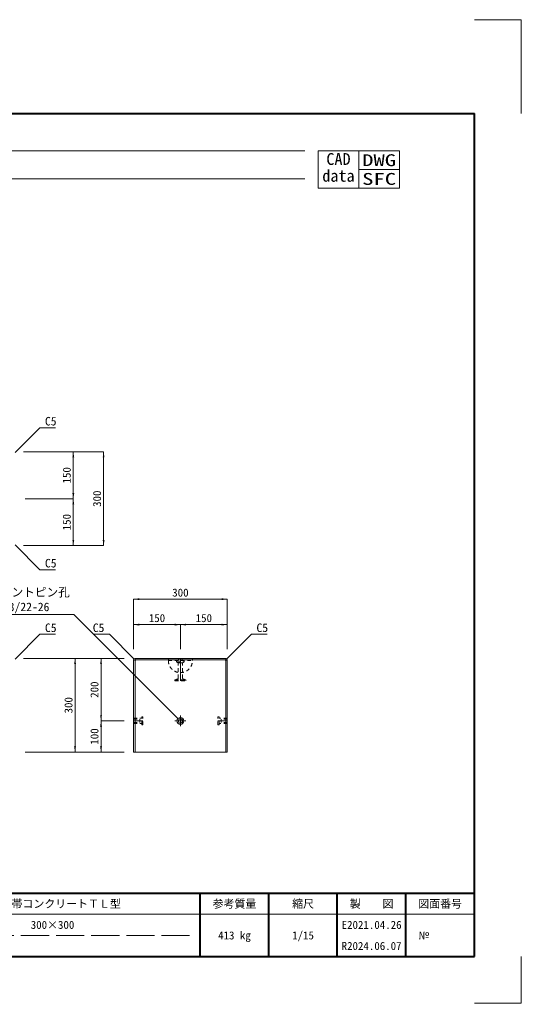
# Model space of a CAD drawing. Units: millimetres at full size, sheet at 1:15. Extents: x 175105 to 189665, y 872472 to 879507.
# Drawn here: x 177955 to 179560, y 872472 to 875622 of the extents above; entities that cross this region are included whole.
import ezdxf
from ezdxf.enums import TextEntityAlignment as Align

# ---------------------------------------------------------------- set-up
doc = ezdxf.new("R2010")
doc.units = ezdxf.units.MM
doc.header["$LTSCALE"] = 15
for name, pattern in [('DASHED', [7.5, 6, -1.5]), ('USER1', [28.575, 19.05, -3.175, 3.175, -3.175]), ('USER2', [1.35, 0.75, -0.6])]:
    doc.linetypes.add(name, pattern=pattern)
for name, color, linetype, lineweight in [('0_2', 7, 'Continuous', 13), ('Defpoints_3', 7, 'Continuous', 13), ('図枠', 7, 'Continuous', 5), ('寸法線', 7, 'Continuous', 13), ('本体', 2, 'Continuous', 5), ('補助線', 8, 'Continuous', 9), ('ｲﾝｻｰﾄ･ｱﾝｶｰ', 3, 'USER2', 9)]:
    doc.layers.add(name, color=color, linetype=linetype, lineweight=lineweight)
doc.styles.add('ＭＳ ゴシック', font='')
doc.styles.get('ＭＳ ゴシック').set_extended_font_data('MS Gothic')

# ---------------------------------------------------------------- blocks, each defined once
blk = doc.blocks.new('filled_arrow')
at = {"color": 0, "linetype": 'Continuous', "lineweight": -2}
blk.add_solid([(7.5, 1.25), (0, 0), (7.5, -1.25)], dxfattribs=at)

msp = doc.modelspace()

# ---------------------------------------------------------------- linework, layer by layer
at = {"layer": '0_2'}
for p, q in [((178910.4, 875201.61), (179170.4, 875201.61)), ((178910.4, 875201.61), (178910.4, 875081.61)), ((179040.4, 875201.61), (179040.4, 875081.61)), ((179170.4, 875201.61), (179170.4, 875081.61)), ((179040.4, 875141.61), (179170.4, 875141.61)), ((178910.4, 875081.61), (179170.4, 875081.61))]:
    msp.add_line(p, q, dxfattribs=at)
at = {"layer": 'Defpoints_3'}
for p, q in [((179410.4, 875621.61), (179560.4, 875621.61)), ((179560.4, 875321.61), (179560.4, 875621.61)), ((179560.4, 872621.61), (179560.4, 872471.61)), ((179410.4, 872471.61), (179560.4, 872471.61))]:
    msp.add_line(p, q, dxfattribs=at)
at = {"layer": '図枠', "lineweight": 40}
for p, q in [((175255.4, 875321.61), (179410.4, 875321.61)), ((179410.4, 872621.61), (179410.4, 875321.61)), ((175255.4, 872824.11), (179410.4, 872824.11)), ((178532.9, 872621.61), (178532.9, 872824.11)), ((178752.28, 872621.61), (178752.28, 872824.11)), ((178971.65, 872621.61), (178971.65, 872824.11)), ((179191.03, 872621.61), (179191.03, 872824.11)), ((175255.4, 872621.61), (179410.4, 872621.61))]:
    msp.add_line(p, q, dxfattribs=at)
at = {"layer": '図枠', "lineweight": 13}
for p, q in [((175495.4, 875201.61), (178867.65, 875201.61)), ((175495.4, 875111.61), (178867.65, 875111.61)), ((179410.4, 872756.61), (177317.9, 872756.61))]:
    msp.add_line(p, q, dxfattribs=at)
at = {"layer": '図枠', "linetype": 'DASHED', "lineweight": 9}
msp.add_line((178499.15, 872689.11), (177621.65, 872689.11), dxfattribs=at)
at = {"layer": '寸法線'}
for p, q in [((177967.76, 874237.55), (178126.83, 874237.55)), ((177967.76, 874237.55), (178223.81, 874237.55)), ((178126.83, 874087.55), (178126.83, 874237.55)), ((178223.81, 873937.55), (178223.81, 874237.55)), ((177972.76, 874087.55), (178126.83, 874087.55)), ((177972.76, 874087.55), (178126.83, 874087.55)), ((178126.83, 873937.55), (178126.83, 874087.55)), ((177967.76, 873937.55), (178126.83, 873937.55)), ((177967.76, 873937.55), (178223.81, 873937.55)), ((178319.59, 873765.87), (178619.59, 873765.87)), ((178319.59, 873606.08), (178319.59, 873765.87)), ((178619.59, 873606.08), (178619.59, 873765.87)), ((178319.59, 873684.32), (178469.59, 873684.32)), ((178319.59, 873606.08), (178319.59, 873684.32)), ((178469.59, 873606.08), (178469.59, 873684.32)), ((178469.59, 873684.32), (178619.59, 873684.32)), ((178469.59, 873606.08), (178469.59, 873684.32)), ((178619.59, 873606.08), (178619.59, 873684.32)), ((177967.76, 873576.08), (178132.4, 873576.08)), ((178132.4, 873276.08), (178132.4, 873576.08)), ((178289.59, 873576.08), (178132.4, 873576.08)), ((178132.4, 873576.08), (178132.4, 873276.08)), ((178215.49, 873376.08), (178215.49, 873576.08)), ((178289.59, 873576.08), (178215.49, 873576.08)), ((178215.49, 873276.08), (178215.49, 873376.08)), ((178289.59, 873376.08), (178215.49, 873376.08)), ((178289.59, 873376.08), (178215.49, 873376.08)), ((177972.76, 873276.08), (178132.4, 873276.08)), ((178289.59, 873276.08), (178132.4, 873276.08)), ((178289.59, 873276.08), (178215.49, 873276.08))]:
    msp.add_line(p, q, dxfattribs=at)
for points in [[(177940.26, 874235.05), (178020.07, 874314.86), (178069.84, 874314.86)], [(177940.26, 873940.05), (178020.07, 873860.25), (178069.84, 873860.25)], [(178461.52, 873383.57), (178128.65, 873716.43), (177820.41, 873716.43)], [(177940.26, 873573.58), (178020.07, 873653.39), (178069.84, 873653.39)], [(178322.09, 873573.58), (178242.29, 873653.39), (178192.51, 873653.39)], [(178617.09, 873573.58), (178696.9, 873653.39), (178746.67, 873653.39)]]:
    msp.add_lwpolyline(points, dxfattribs=at)
at = {"layer": '本体', "lineweight": 13}
for p, q in [((178319.59, 873571.08), (178324.59, 873576.08)), ((178319.59, 873571.08), (178319.59, 873276.08)), ((178614.59, 873576.08), (178324.59, 873576.08)), ((178614.59, 873576.08), (178619.59, 873571.08)), ((178619.59, 873276.08), (178619.59, 873571.08)), ((178319.59, 873276.08), (178619.59, 873276.08))]:
    msp.add_line(p, q, dxfattribs=at)
at = {"layer": '本体'}
for p, q in [((178324.59, 873569.01), (178319.59, 873571.08)), ((178326.66, 873571.08), (178324.59, 873576.08)), ((178324.59, 873569.01), (178326.66, 873571.08)), ((178324.59, 873569.01), (178324.59, 873276.08)), ((178612.52, 873571.08), (178326.66, 873571.08)), ((178612.52, 873571.08), (178614.59, 873576.08)), ((178612.52, 873571.08), (178614.59, 873569.01)), ((178614.59, 873569.01), (178619.59, 873571.08)), ((178614.59, 873276.08), (178614.59, 873569.01))]:
    msp.add_line(p, q, dxfattribs=at)
at = {"layer": '補助線', "lineweight": 13}
for p, q in [((178469.59, 873576.08), (178469.59, 873504.08)), ((178319.59, 873376.08), (178349.59, 873376.08)), ((178619.59, 873376.08), (178589.59, 873376.08))]:
    msp.add_line(p, q, dxfattribs=at)
at = {"layer": '補助線', "linetype": 'USER1'}
for p, q in [((178452.18, 873376.08), (178487.01, 873376.08)), ((178469.59, 873358.67), (178469.59, 873393.49))]:
    msp.add_line(p, q, dxfattribs=at)
at = {"layer": 'ｲﾝｻｰﾄ･ｱﾝｶｰ'}
for p, q in [((178431.09, 873576.08), (178508.09, 873576.08)), ((178431.09, 873576.08), (178431.09, 873569.08)), ((178431.09, 873569.08), (178508.09, 873569.08)), ((178457.09, 873569.08), (178457.09, 873565.08)), ((178462.59, 873562.08), (178457.09, 873565.08)), ((178457.09, 873565.08), (178482.09, 873565.08)), ((178462.59, 873562.08), (178476.59, 873562.08)), ((178462.59, 873513.19), (178462.59, 873562.08)), ((178463.59, 873576.08), (178463.59, 873569.08)), ((178475.59, 873576.08), (178475.59, 873569.08)), ((178476.59, 873562.08), (178482.09, 873565.08)), ((178476.59, 873513.19), (178476.59, 873562.08)), ((178482.09, 873569.08), (178482.09, 873565.08)), ((178508.09, 873576.08), (178508.09, 873569.08)), ((178460.37, 873510.29), (178452.09, 873508.08)), ((178452.09, 873508.08), (178452.09, 873504.08)), ((178452.09, 873508.08), (178487.09, 873508.08)), ((178452.09, 873504.08), (178487.09, 873504.08)), ((178478.82, 873510.29), (178487.09, 873508.08)), ((178487.09, 873508.08), (178487.09, 873504.08)), ((178319.59, 873367.83), (178319.59, 873384.33)), ((178319.59, 873384.33), (178345.59, 873384.33)), ((178319.59, 873381.33), (178339.59, 873381.33)), ((178319.59, 873370.83), (178339.59, 873370.83)), ((178339.59, 873370.83), (178339.59, 873381.33)), ((178345.59, 873388.83), (178349.59, 873388.83)), ((178345.59, 873363.33), (178345.59, 873388.83)), ((178349.59, 873363.33), (178349.59, 873388.83)), ((178593.59, 873388.83), (178589.59, 873388.83)), ((178589.59, 873363.33), (178589.59, 873388.83)), ((178593.59, 873363.33), (178593.59, 873388.83)), ((178619.59, 873384.33), (178593.59, 873384.33)), ((178599.59, 873370.83), (178599.59, 873381.33)), ((178619.59, 873381.33), (178599.59, 873381.33)), ((178619.59, 873370.83), (178599.59, 873370.83)), ((178619.59, 873367.83), (178619.59, 873384.33)), ((178319.59, 873367.83), (178345.59, 873367.83)), ((178345.59, 873363.33), (178349.59, 873363.33)), ((178593.59, 873363.33), (178589.59, 873363.33)), ((178619.59, 873367.83), (178593.59, 873367.83))]:
    msp.add_line(p, q, dxfattribs=at)
at = {"layer": 'ｲﾝｻｰﾄ･ｱﾝｶｰ', "linetype": 'Continuous'}
for radius in [11.01, 6.85]:
    msp.add_circle((178469.59, 873376.08), radius, dxfattribs=at)
at = {"layer": 'ｲﾝｻｰﾄ･ｱﾝｶｰ'}
for centre, radius, start, end in [((178469.59, 873569.08), 38.5, 180, 0), ((178459.59, 873513.19), 3, 284.9984, 0), ((178479.59, 873513.19), 3, 180, 255.00238)]:
    msp.add_arc(centre, radius, start, end, dxfattribs=at)

# ---------------------------------------------------------------- block references
at = {"layer": '寸法線'}
for p, xscale, yscale, rotation in [((178126.83, 874237.55), 2.4, 2.4, 270), ((178223.81, 874237.55), 2.4, 2.4, 270), ((178126.83, 874087.55), 2.4, 2.4, 90), ((178126.83, 874087.55), 2.4, 2.4, 270), ((178126.83, 873937.55), 2.4, 2.4, 90), ((178223.81, 873937.55), 2.4, 2.4, 90), ((178619.59, 873765.87), 2.4, 2.4, 180), ((178469.59, 873684.32), 2.4, 2.4, 180), ((178619.59, 873684.32), 2.4, 2.4, 180), ((178132.4, 873576.08), 2.4, 2.4, 270), ((178132.4, 873576.08), 2.4, 2.4, 270), ((178215.49, 873576.08), 2.4, 2.4, 270), ((178322.09, 873573.58), 0.185, 0.185, 135), ((178617.09, 873573.58), 0.185, 0.185, 45), ((178215.49, 873376.08), 2.4, 2.4, 90), ((178215.49, 873376.08), 2.4, 2.4, 270), ((178461.52, 873383.57), 0.185, 0.185, 135), ((178132.4, 873276.08), 2.4, 2.4, 90), ((178132.4, 873276.08), 2.4, 2.4, 90), ((178215.49, 873276.08), 2.4, 2.4, 90)]:
    msp.add_blockref('filled_arrow', p, dxfattribs=dict(at, xscale=xscale, yscale=yscale, rotation=rotation))
at = {"layer": '寸法線', "xscale": 2.4, "yscale": 2.4}
for p in [(178319.59, 873765.87), (178319.59, 873684.32), (178469.59, 873684.32)]:
    msp.add_blockref('filled_arrow', p, dxfattribs=at)

# ---------------------------------------------------------------- texts
at = {"layer": '0_2', "style": 'ＭＳ ゴシック'}
for s, p in [('CAD', (178936.55, 875194.31)), ('data', (178923.6, 875140.71))]:
    msp.add_text(s, height=37.98, dxfattribs=at).set_placement(p, align=Align.TOP_LEFT)
at = {"layer": '0_2', "style": 'ＭＳ ゴシック', "width": 1.4}
for s, p in [('DWG', (179105.4, 875171.61)), ('SFC', (179105.4, 875111.61))]:
    msp.add_text(s, height=37.98, dxfattribs=at).set_placement(p, align=Align.MIDDLE_CENTER)
at = {"layer": '図枠', "style": 'ＭＳ ゴシック'}
for s, p in [('護岸用帯コンクリートＴＬ型 ', (178060.4, 872790.36)), ('参考質量', (178642.59, 872790.36)), ('縮尺', (178861.97, 872790.36)), ('製\u3000\u3000図', (179081.34, 872790.36)), ('図面番号', (179300.72, 872790.36)), ('300×300', (178060.4, 872722.86)), ('E2021.04.26', (179081.34, 872722.86)), ('413 kg', (178642.59, 872689.11)), ('1/15', (178861.97, 872689.11)), ('R2024.06.07', (179081.34, 872655.36))]:
    msp.add_text(s, height=25.63, dxfattribs=at).set_placement(p, align=Align.MIDDLE_CENTER)
msp.add_text('№', height=25.63, dxfattribs=at).set_placement((179231.09, 872689.11), align=Align.MIDDLE_LEFT)
at = {"layer": '寸法線', "style": 'ＭＳ ゴシック'}
for p in [(178036.07, 874349.42), (178036.07, 873894.81), (178036.07, 873687.95), (178712.9, 873687.95)]:
    msp.add_text('C5', height=27.34, dxfattribs=at).set_placement(p, align=Align.TOP_LEFT)
for s, p in [('150', (178105.83, 874162.55)), ('300', (178202.81, 874087.55)), ('150', (178105.83, 874012.55)), ('200', (178194.49, 873476.08)), ('300', (178111.4, 873426.08)), ('300', (178111.4, 873426.08)), ('100', (178194.49, 873326.08))]:
    msp.add_text(s, height=25.63, rotation=90, dxfattribs=at).set_placement(p, align=Align.MIDDLE_CENTER)
for s, p in [('ジョイントピン孔', (177817.35, 873766.08)), ('φ13/22-26', (177873.29, 873719.28))]:
    msp.add_text(s, height=27.34, dxfattribs=at).set_placement(p, align=Align.BOTTOM_LEFT)
for s, p in [('300', (178469.59, 873786.87)), ('150', (178394.59, 873705.32)), ('150', (178544.59, 873705.32))]:
    msp.add_text(s, height=25.63, dxfattribs=at).set_placement(p, align=Align.MIDDLE_CENTER)
msp.add_text('C5', height=27.34, dxfattribs=at).set_placement((178226.29, 873687.95), align=Align.TOP_RIGHT)

doc.saveas('drawing.dxf')
